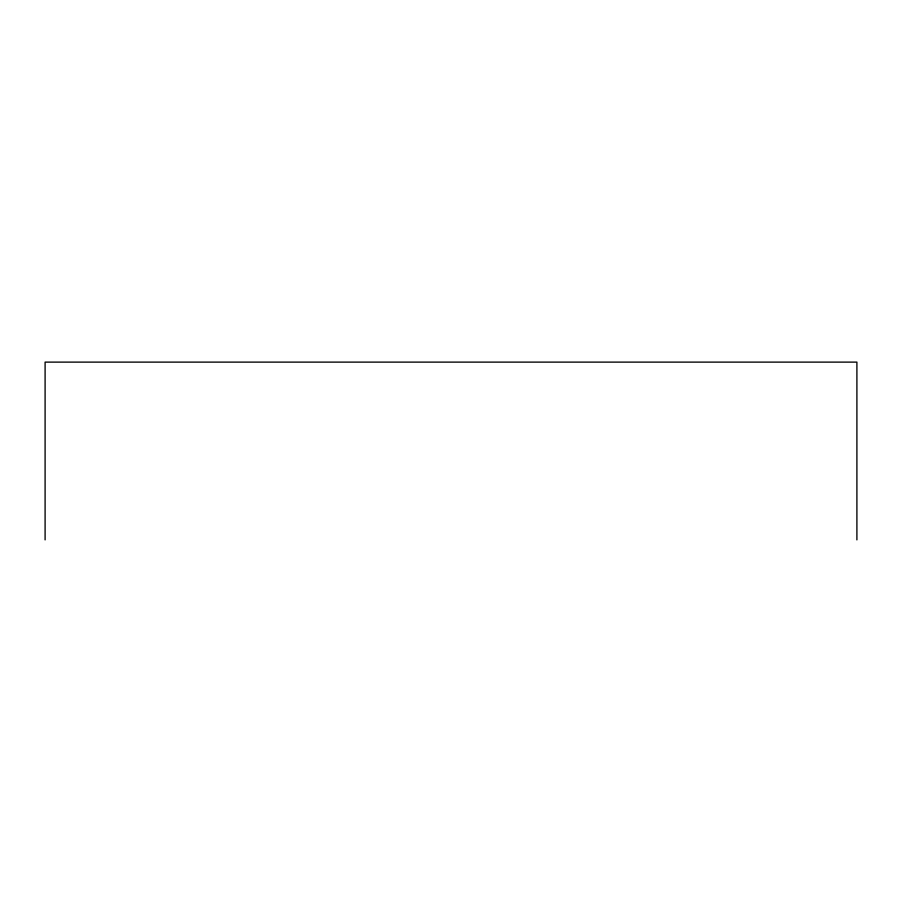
<?xml version="1.0" encoding="UTF-8"?>
<svg xmlns="http://www.w3.org/2000/svg" width="902" height="902" viewBox="0 0 902 902"><rect width="100%" height="100%" fill="white"/><g stroke="black" fill="none" stroke-linecap="round" stroke-linejoin="round"><path stroke-width="1.35" d="M856.9 539.881L856.9 362.119L45.1 362.119L45.1 539.881"/></g></svg>
